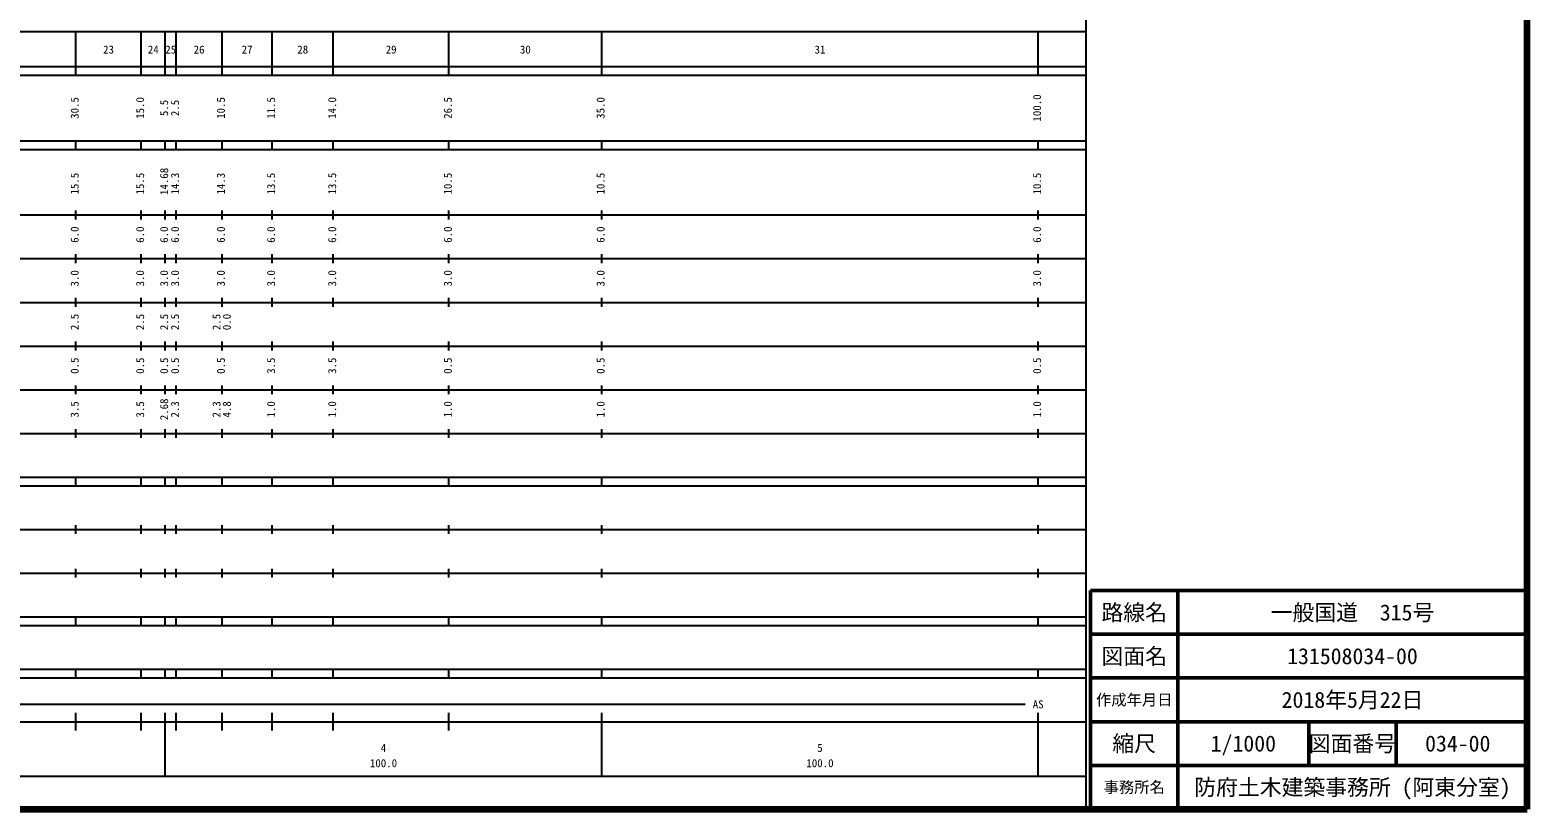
# Model space of a CAD drawing. Units: millimetres on the paper, enlarged 1000 times. Extents: x 40000 to 680000, y 20000 to 380000.
# Drawn here: x 336996 to 680000, y 20000 to 198357 of the extents above; entities that cross this region are included whole.
import ezdxf
from ezdxf.enums import TextEntityAlignment as Align

# ---------------------------------------------------------------- set-up
doc = ezdxf.new("R2010")
doc.units = ezdxf.units.MM
doc.header["$LTSCALE"] = 1000
for name, color, linetype, lineweight in [('M-TTL', 2, 'Continuous', 140), ('M-TTL-BAND', 7, 'Continuous', 25), ('M-TTL-FRAM', 2, 'Continuous', 50), ('M-TTL-LINE', 7, 'Continuous', 50)]:
    doc.layers.add(name, color=color, linetype=linetype, lineweight=lineweight)
doc.layers.add('M-TTL-TXT', color=7, linetype='Continuous')
doc.styles.add('ＭＳ ゴシック', font='')
doc.styles.get('ＭＳ ゴシック').set_extended_font_data('MS Gothic')

msp = doc.modelspace()

# ---------------------------------------------------------------- linework, layer by layer
at = {"layer": 'M-TTL'}
for p, q in [((680000, 20000), (680000, 380000)), ((40000, 20000), (680000, 20000))]:
    msp.add_line(p, q, dxfattribs=at)
at = {"layer": 'M-TTL-BAND'}
for p, q in [((579000, 20000), (579000, 370000)), ((68000, 198000), (579000, 198000)), ((347500, 188000), (347500, 198000)), ((362500, 188000), (362500, 198000)), ((368000, 188000), (368000, 198000)), ((370500, 188000), (370500, 198000)), ((381000, 188000), (381000, 198000)), ((392500, 188000), (392500, 198000)), ((406500, 188000), (406500, 198000)), ((433000, 188000), (433000, 198000)), ((468000, 188000), (468000, 198000)), ((568000, 188000), (568000, 198000)), ((40000, 190000), (579000, 190000)), ((40000, 188000), (579000, 188000)), ((40000, 173000), (579000, 173000)), ((347500, 171000), (347500, 173000)), ((362500, 171000), (362500, 173000)), ((368000, 171000), (368000, 173000)), ((370500, 171000), (370500, 173000)), ((381000, 171000), (381000, 173000)), ((392500, 171000), (392500, 173000)), ((406500, 171000), (406500, 173000)), ((433000, 171000), (433000, 173000)), ((468000, 171000), (468000, 173000)), ((568000, 171000), (568000, 173000)), ((40000, 171000), (579000, 171000)), ((40000, 156000), (579000, 156000)), ((347500, 155000), (347500, 157000)), ((362500, 155000), (362500, 157000)), ((368000, 155000), (368000, 157000)), ((370500, 155000), (370500, 157000)), ((381000, 155000), (381000, 157000)), ((392500, 155000), (392500, 157000)), ((406500, 155000), (406500, 157000)), ((433000, 155000), (433000, 157000)), ((468000, 155000), (468000, 157000)), ((568000, 155000), (568000, 157000)), ((46000, 146000), (579000, 146000)), ((347500, 145000), (347500, 147000)), ((362500, 145000), (362500, 147000)), ((368000, 145000), (368000, 147000)), ((370500, 145000), (370500, 147000)), ((381000, 145000), (381000, 147000)), ((392500, 145000), (392500, 147000)), ((406500, 145000), (406500, 147000)), ((433000, 145000), (433000, 147000)), ((468000, 145000), (468000, 147000)), ((568000, 145000), (568000, 147000)), ((52000, 136000), (579000, 136000)), ((347500, 135000), (347500, 137000)), ((362500, 135000), (362500, 137000)), ((368000, 135000), (368000, 137000)), ((370500, 135000), (370500, 137000)), ((381000, 135000), (381000, 137000)), ((392500, 135000), (392500, 137000)), ((406500, 135000), (406500, 137000)), ((433000, 135000), (433000, 137000)), ((468000, 135000), (468000, 137000)), ((568000, 135000), (568000, 137000)), ((347500, 125000), (347500, 127000)), ((362500, 125000), (362500, 127000)), ((368000, 125000), (368000, 127000)), ((370500, 125000), (370500, 127000)), ((381000, 125000), (381000, 127000)), ((392500, 125000), (392500, 127000)), ((406500, 125000), (406500, 127000)), ((433000, 125000), (433000, 127000)), ((468000, 125000), (468000, 127000)), ((568000, 125000), (568000, 127000)), ((46000, 126000), (579000, 126000)), ((347500, 115000), (347500, 117000)), ((362500, 115000), (362500, 117000)), ((368000, 115000), (368000, 117000)), ((370500, 115000), (370500, 117000)), ((381000, 115000), (381000, 117000)), ((392500, 115000), (392500, 117000)), ((406500, 115000), (406500, 117000)), ((433000, 115000), (433000, 117000)), ((468000, 115000), (468000, 117000)), ((568000, 115000), (568000, 117000)), ((52000, 116000), (579000, 116000)), ((347500, 105000), (347500, 107000)), ((362500, 105000), (362500, 107000)), ((368000, 105000), (368000, 107000)), ((370500, 105000), (370500, 107000)), ((381000, 105000), (381000, 107000)), ((392500, 105000), (392500, 107000)), ((406500, 105000), (406500, 107000)), ((433000, 105000), (433000, 107000)), ((468000, 105000), (468000, 107000)), ((568000, 105000), (568000, 107000)), ((46000, 106000), (579000, 106000)), ((40000, 96000), (579000, 96000)), ((40000, 94000), (579000, 94000)), ((347500, 94000), (347500, 96000)), ((362500, 94000), (362500, 96000)), ((368000, 94000), (368000, 96000)), ((370500, 94000), (370500, 96000)), ((381000, 94000), (381000, 96000)), ((392500, 94000), (392500, 96000)), ((406500, 94000), (406500, 96000)), ((433000, 94000), (433000, 96000)), ((468000, 94000), (468000, 96000)), ((568000, 94000), (568000, 96000)), ((49000, 84000), (579000, 84000)), ((347500, 83000), (347500, 85000)), ((362500, 83000), (362500, 85000)), ((368000, 83000), (368000, 85000)), ((370500, 83000), (370500, 85000)), ((381000, 83000), (381000, 85000)), ((392500, 83000), (392500, 85000)), ((406500, 83000), (406500, 85000)), ((433000, 83000), (433000, 85000)), ((468000, 83000), (468000, 85000)), ((568000, 83000), (568000, 85000)), ((40000, 74000), (579000, 74000)), ((347500, 73000), (347500, 75000)), ((362500, 73000), (362500, 75000)), ((368000, 73000), (368000, 75000)), ((370500, 73000), (370500, 75000)), ((381000, 73000), (381000, 75000)), ((392500, 73000), (392500, 75000)), ((406500, 73000), (406500, 75000)), ((433000, 73000), (433000, 75000)), ((468000, 73000), (468000, 75000)), ((568000, 73000), (568000, 75000)), ((40000, 64000), (579000, 64000)), ((40000, 62000), (579000, 62000)), ((347500, 62000), (347500, 64000)), ((362500, 62000), (362500, 64000)), ((368000, 62000), (368000, 64000)), ((370500, 62000), (370500, 64000)), ((381000, 62000), (381000, 64000)), ((392500, 62000), (392500, 64000)), ((406500, 62000), (406500, 64000)), ((433000, 62000), (433000, 64000)), ((468000, 62000), (468000, 64000)), ((568000, 62000), (568000, 64000)), ((40000, 52000), (579000, 52000)), ((347500, 50000), (347500, 52000)), ((362500, 50000), (362500, 52000)), ((368000, 50000), (368000, 52000)), ((370500, 50000), (370500, 52000)), ((381000, 50000), (381000, 52000)), ((392500, 50000), (392500, 52000)), ((406500, 50000), (406500, 52000)), ((433000, 50000), (433000, 52000)), ((468000, 50000), (468000, 52000)), ((568000, 50000), (568000, 52000)), ((40000, 50000), (579000, 50000)), ((71000, 44000), (565000, 44000)), ((347500, 38000), (347500, 42000)), ((362500, 38000), (362500, 42000)), ((368000, 27500), (368000, 42000)), ((370500, 38000), (370500, 42000)), ((381000, 38000), (381000, 42000)), ((392500, 38000), (392500, 42000)), ((406500, 38000), (406500, 42000)), ((433000, 38000), (433000, 42000)), ((468000, 27500), (468000, 42000)), ((568000, 27500), (568000, 42000)), ((40000, 40000), (579000, 40000)), ((68000, 27500), (579000, 27500))]:
    msp.add_line(p, q, dxfattribs=at)
at = {"layer": 'M-TTL-FRAM'}
for p, q in [((680000, 70000), (580000, 70000)), ((580000, 70000), (580000, 20000))]:
    msp.add_line(p, q, dxfattribs=at)
at = {"layer": 'M-TTL-LINE'}
for p, q in [((600000, 70000), (600000, 20000)), ((680000, 60000), (580000, 60000)), ((680000, 50000), (580000, 50000)), ((680000, 40000), (580000, 40000)), ((630000, 40000), (630000, 30000)), ((650000, 40000), (650000, 30000)), ((680000, 30000), (580000, 30000))]:
    msp.add_line(p, q, dxfattribs=at)

# ---------------------------------------------------------------- texts
at = {"layer": 'M-TTL-BAND', "style": 'ＭＳ ゴシック'}
for s, p in [('23', (355000, 192405)), ('24', (365250, 192405)), ('25', (369250, 192405)), ('26', (375750, 192405)), ('27', (386750, 192405)), ('28', (399500, 192405)), ('29', (419750, 192405)), ('30', (450500, 192405)), ('31', (518000, 192405)), ('AS', (568000, 42500)), ('4', (418000, 32523)), ('5', (518000, 32523)), ('100.0', (418000, 29033)), ('100.0', (518000, 29033))]:
    msp.add_text(s, height=1833, dxfattribs=at).set_placement(p, align=Align.BOTTOM_CENTER)
for s, p in [('30.5', (348701, 180500)), ('15.0', (363701, 180500)), ('5.5', (369201, 180500)), ('2.5', (371701, 180500)), ('10.5', (382201, 180500)), ('11.5', (393701, 180500)), ('14.0', (407701, 180500)), ('26.5', (434201, 180500)), ('35.0', (469201, 180500)), ('100.0', (569201, 180500)), ('15.5', (348701, 163174)), ('15.5', (363701, 163174)), ('14.68', (369201, 163694)), ('14.3', (371701, 163174)), ('14.3', (382201, 163174)), ('13.5', (393701, 163174)), ('13.5', (407701, 163174)), ('10.5', (434201, 163174)), ('10.5', (469201, 163174)), ('10.5', (569201, 163174)), ('6.0', (348701, 151500)), ('6.0', (363701, 151500)), ('6.0', (369201, 151500)), ('6.0', (371701, 151500)), ('6.0', (382201, 151500)), ('6.0', (393701, 151500)), ('6.0', (407701, 151500)), ('6.0', (434201, 151500)), ('6.0', (469201, 151500)), ('6.0', (569201, 151500)), ('3.0', (348701, 141500)), ('3.0', (363701, 141500)), ('3.0', (369201, 141500)), ('3.0', (371701, 141500)), ('3.0', (382201, 141500)), ('3.0', (393701, 141500)), ('3.0', (407701, 141500)), ('3.0', (434201, 141500)), ('3.0', (469201, 141500)), ('3.0', (569201, 141500)), ('2.5', (348701, 131500)), ('2.5', (363701, 131500)), ('2.5', (369201, 131500)), ('2.5', (371701, 131500)), ('2.5', (381201, 131500)), ('0.0', (383571, 131500)), ('0.5', (348701, 121500)), ('0.5', (363701, 121500)), ('0.5', (369201, 121500)), ('0.5', (371701, 121500)), ('0.5', (382201, 121500)), ('3.5', (393701, 121500)), ('3.5', (407701, 121500)), ('0.5', (434201, 121500)), ('0.5', (469201, 121500)), ('0.5', (569201, 121500)), ('3.5', (348701, 111500)), ('3.5', (363701, 111500)), ('2.68', (369201, 111500)), ('2.3', (371701, 111500)), ('2.3', (381201, 111500)), ('4.8', (383571, 111500)), ('1.0', (393701, 111500)), ('1.0', (407701, 111500)), ('1.0', (434201, 111500)), ('1.0', (469201, 111500)), ('1.0', (569201, 111500))]:
    msp.add_text(s, height=1833, rotation=90, dxfattribs=at).set_placement(p, align=Align.BOTTOM_CENTER)
at = {"layer": 'M-TTL-TXT', "style": 'ＭＳ ゴシック'}
for s, height, p in [('路線名', 3666, (590000, 65000)), ('路線名', 3666, (590000, 65000)), ('一般国道\u3000315号', 3666, (640000, 65000)), ('図面名', 3666, (590000, 55000)), ('図面名', 3666, (590000, 55000)), ('131508034-00', 3666, (640000, 55000)), ('作成年月日', 2566, (590000, 45000)), ('作成年月日', 2566, (590000, 45000)), ('2018年5月22日', 3666, (640000, 45000)), ('縮尺', 3666, (590000, 35000)), ('縮尺', 3666, (590000, 35000)), ('1/1000', 3666, (615000, 35000)), ('図面番号', 3666, (640000, 35000)), ('図面番号', 3666, (640000, 35000)), ('034-00', 3666, (664125, 35000)), ('事務所名', 2566, (590000, 25000)), ('事務所名', 2566, (590000, 25000)), ('防府土木建築事務所 (阿東分室)', 3666, (640000, 25000))]:
    msp.add_text(s, height=height, dxfattribs=at).set_placement(p, align=Align.MIDDLE_CENTER)

doc.saveas('drawing.dxf')
